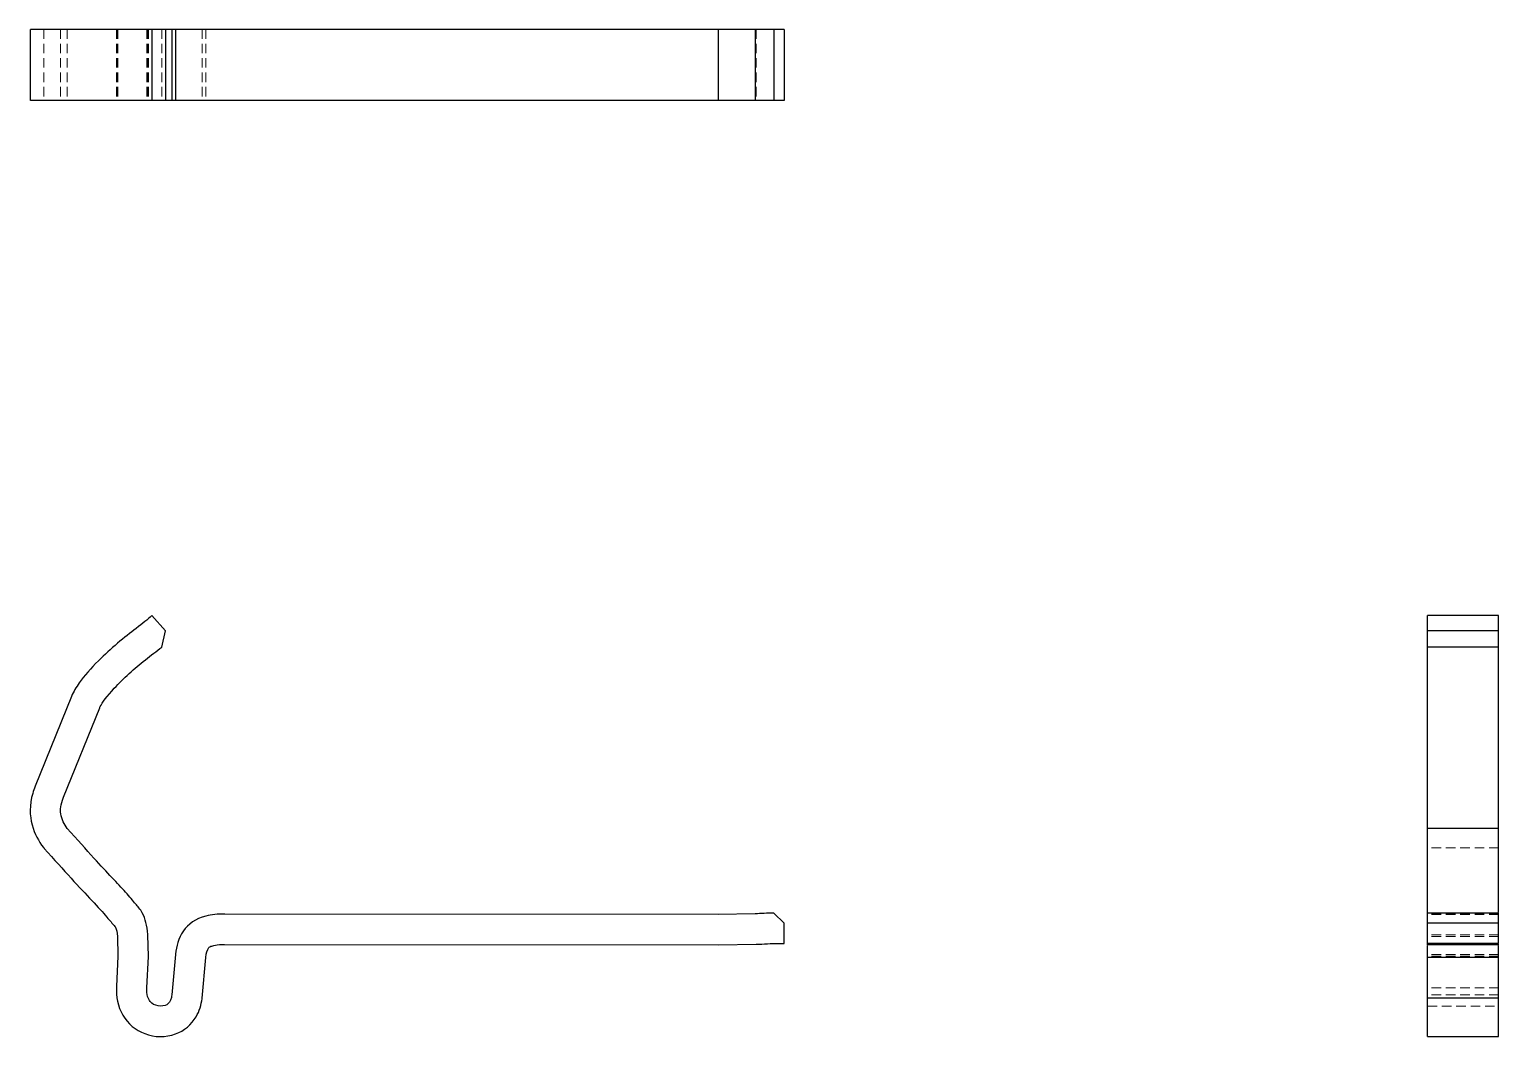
# Model space of a CAD drawing. Header units: millimetres. Extents: x 33 to 228, y 29 to 163.
import ezdxf

# ---------------------------------------------------------------- set-up
doc = ezdxf.new("R2010")
doc.units = ezdxf.units.MM
doc.linetypes.add('HIDDEN', pattern=[1.905, 1.27, -0.635])

msp = doc.modelspace()

# ---------------------------------------------------------------- linework, layer by layer
at = {"color": 7, "linetype": 'Continuous', "lineweight": 25}
for p, q in [((33.09, 162.71), (33.09, 153.29)), ((38.57, 162.71), (33.75, 162.71)), ((49.22, 162.71), (49.22, 153.29)), ((51, 162.71), (49.22, 162.71)), ((51, 162.71), (51, 153.29)), ((51.87, 162.71), (51.87, 153.29)), ((52.34, 162.71), (51.87, 162.71)), ((52.34, 162.71), (52.34, 153.29)), ((124.28, 162.71), (58.87, 162.71)), ((124.28, 162.71), (124.28, 153.29)), ((129.17, 162.71), (124.28, 162.71)), ((129.17, 162.71), (129.17, 153.29)), ((131.64, 162.71), (131.64, 153.29)), ((133, 162.71), (131.64, 162.71)), ((133, 162.71), (133, 153.29)), ((38.57, 153.29), (33.75, 153.29)), ((51, 153.29), (49.22, 153.29)), ((52.34, 153.29), (51.87, 153.29)), ((124.28, 153.29), (58.87, 153.29)), ((129.17, 153.29), (124.28, 153.29)), ((133, 153.29), (131.64, 153.29)), ((51, 82.95), (49.22, 84.97)), ((227.71, 84.97), (218.29, 84.97)), ((218.29, 82.95), (218.29, 84.97)), ((227.71, 82.95), (227.71, 84.97)), ((50.54, 80.8), (51, 82.95)), ((227.71, 82.95), (218.29, 82.95)), ((218.29, 80.8), (218.29, 82.95)), ((227.71, 80.8), (227.71, 82.95)), ((227.71, 80.8), (218.29, 80.8)), ((38.57, 74.26), (33.75, 62.37)), ((37.5, 60.88), (42.31, 72.76)), ((218.29, 60.88), (218.29, 72.76)), ((227.71, 60.88), (227.71, 72.76)), ((227.71, 56.75), (218.29, 56.75)), ((124.28, 45.33), (58.87, 45.4)), ((129.17, 45.42), (124.28, 45.33)), ((133, 44.18), (131.64, 45.53)), ((218.29, 44.18), (218.29, 45.53)), ((227.71, 45.53), (218.29, 45.53)), ((227.71, 44.18), (227.71, 45.53)), ((133, 41.48), (133, 44.18)), ((227.71, 44.18), (218.29, 44.18)), ((218.29, 41.48), (218.29, 44.18)), ((227.71, 41.48), (227.71, 44.18)), ((44.67, 42.41), (44.72, 39.81)), ((48.76, 39.76), (48.7, 42.66)), ((58.86, 41.37), (124.32, 41.3)), ((124.32, 41.3), (129.3, 41.39)), ((227.71, 41.48), (218.29, 41.48)), ((218.29, 41.39), (218.29, 41.45)), ((227.71, 41.39), (218.29, 41.39)), ((218.29, 41.3), (218.29, 41.39)), ((227.71, 41.3), (218.29, 41.3)), ((227.71, 41.3), (227.71, 41.39)), ((44.72, 39.81), (44.52, 35.79)), ((48.55, 35.62), (48.76, 39.76)), ((52.34, 40.05), (51.87, 34.7)), ((55.88, 34.25), (56.36, 39.66)), ((227.71, 39.66), (218.29, 39.66)), ((218.29, 34.25), (218.29, 39.66)), ((227.71, 34.25), (227.71, 39.66)), ((227.71, 34.25), (218.29, 34.25)), ((218.29, 29.16), (227.71, 29.16))]:
    msp.add_line(p, q, dxfattribs=at)
at = {"color": 7, "linetype": 'HIDDEN', "lineweight": 18}
for p, q in [((34.9, 162.71), (34.9, 153.29)), ((37.11, 162.71), (37.11, 153.29)), ((38.01, 162.71), (38.01, 153.29)), ((44.67, 162.71), (44.67, 153.29)), ((44.72, 162.71), (44.72, 153.29)), ((48.55, 162.71), (48.55, 153.29)), ((48.7, 162.71), (48.7, 153.29)), ((48.76, 162.71), (48.76, 153.29)), ((50.54, 162.71), (50.54, 153.29)), ((55.88, 162.71), (55.88, 153.29)), ((56.36, 162.71), (56.36, 153.29)), ((124.32, 162.71), (124.32, 153.29)), ((129.3, 162.71), (129.3, 153.29)), ((227.71, 54.18), (218.29, 54.18)), ((227.71, 45.42), (218.29, 45.42)), ((227.71, 45.4), (218.29, 45.4)), ((227.71, 45.33), (218.29, 45.33)), ((227.71, 42.66), (218.29, 42.66)), ((227.71, 42.41), (218.29, 42.41)), ((227.71, 41.37), (218.29, 41.37)), ((227.71, 40.05), (218.29, 40.05)), ((227.71, 39.81), (218.29, 39.81)), ((227.71, 39.76), (218.29, 39.76)), ((218.29, 39.66), (218.29, 39.76)), ((227.71, 39.66), (227.71, 39.76)), ((227.71, 35.62), (218.29, 35.62)), ((227.71, 34.7), (218.29, 34.7)), ((218.29, 33.2), (227.71, 33.2))]:
    msp.add_line(p, q, dxfattribs=at)
at = {"color": 7, "linetype": 'Continuous', "lineweight": 25}
for points, knots in [([(33.75, 162.71), (33.61, 162.71), (33.33, 162.71), (33.13, 162.71), (33.12, 162.71), (33.11, 162.71)], [0, 0, 0, 0, 0.3934082, 0.7663695, 1, 1, 1, 1]), ([(49.22, 162.71), (48.68, 162.71), (47.99, 162.71), (47.13, 162.71), (45.62, 162.71), (43.73, 162.71), (42.13, 162.71), (41.14, 162.71), (40.26, 162.71), (39.59, 162.71), (39.18, 162.71), (38.83, 162.71), (38.57, 162.71)], [-0.2854125, -0.2854125, -0.2854125, -0.2854125, -0.2225156, -0.2225156, -0.2225156, -0.1111413, -0.1111413, -0.1111413, -0.0420779, -0.0420779, -0.0420779, 0, 0, 0, 0]), ([(51.87, 162.71), (51.84, 162.71), (51.79, 162.71), (51.66, 162.71), (51.51, 162.71), (51.3, 162.71), (51.14, 162.71), (51.05, 162.71)], [0, 0, 0, 0, 0.285267, 0.505153, 0.678159, 0.828436, 1, 1, 1, 1]), ([(58.87, 162.71), (57.92, 162.71), (57.1, 162.71), (56.38, 162.71), (54.99, 162.71), (53.99, 162.71), (53.4, 162.71), (52.72, 162.71), (52.46, 162.71), (52.34, 162.71), (52.34, 162.71), (52.34, 162.71), (52.34, 162.71)], [-0.5489472, -0.5489472, -0.5489472, -0.5489472, -0.4419301, -0.4419301, -0.4419301, -0.2349742, -0.2349742, -0.2349742, -0.0010751, -0.0010751, -0.0010751, 0, 0, 0, 0]), ([(33.75, 153.29), (33.61, 153.29), (33.33, 153.29), (33.13, 153.29), (33.12, 153.29), (33.11, 153.29)], [0, 0, 0, 0, 0.3934082, 0.7663695, 1, 1, 1, 1]), ([(49.22, 153.29), (48.68, 153.29), (47.99, 153.29), (47.13, 153.29), (45.62, 153.29), (43.73, 153.29), (42.13, 153.29), (41.14, 153.29), (40.26, 153.29), (39.59, 153.29), (39.18, 153.29), (38.83, 153.29), (38.57, 153.29)], [-0.2854125, -0.2854125, -0.2854125, -0.2854125, -0.2225156, -0.2225156, -0.2225156, -0.1111413, -0.1111413, -0.1111413, -0.0420779, -0.0420779, -0.0420779, 0, 0, 0, 0]), ([(51.87, 153.29), (51.84, 153.29), (51.79, 153.29), (51.66, 153.29), (51.51, 153.29), (51.3, 153.29), (51.14, 153.29), (51.05, 153.29)], [0, 0, 0, 0, 0.285269, 0.505156, 0.678164, 0.828442, 1, 1, 1, 1]), ([(58.87, 153.29), (57.92, 153.29), (57.1, 153.29), (56.38, 153.29), (54.99, 153.29), (53.99, 153.29), (53.4, 153.29), (52.72, 153.29), (52.46, 153.29), (52.34, 153.29), (52.34, 153.29), (52.34, 153.29), (52.34, 153.29)], [-0.5489472, -0.5489472, -0.5489472, -0.5489472, -0.4419301, -0.4419301, -0.4419301, -0.2349742, -0.2349742, -0.2349742, -0.0010751, -0.0010751, -0.0010751, 0, 0, 0, 0]), ([(49.22, 84.97), (48.68, 84.46), (47.99, 83.94), (47.13, 83.28), (45.62, 82.13), (43.73, 80.58), (42.13, 78.98), (41.14, 77.98), (40.26, 76.99), (39.59, 76.05), (39.18, 75.47), (38.83, 74.92), (38.57, 74.26)], [-0.2854125, -0.2854125, -0.2854125, -0.2854125, -0.2225156, -0.2225156, -0.2225156, -0.1111413, -0.1111413, -0.1111413, -0.0420779, -0.0420779, -0.0420779, 0, 0, 0, 0]), ([(42.31, 72.76), (42.31, 72.76), (42.31, 72.76), (42.31, 72.76), (42.33, 72.8), (42.35, 72.85), (42.37, 72.9), (42.6, 73.38), (43.29, 74.33), (44.24, 75.35), (45.41, 76.61), (46.93, 77.99), (48.35, 79.12), (49.1, 79.72), (49.84, 80.26), (50.54, 80.8)], [-0.6261413, -0.6261413, -0.6261413, -0.6261413, -0.6256508, -0.6256508, -0.6256508, -0.6031839, -0.6031839, -0.6031839, -0.3956652, -0.3956652, -0.3956652, -0.1380903, -0.1380903, -0.1380903, 0, 0, 0, 0]), ([(218.29, 72.76), (218.29, 72.76), (218.29, 72.76), (218.29, 72.76), (218.29, 72.8), (218.29, 72.85), (218.29, 72.9), (218.29, 73.38), (218.29, 74.33), (218.29, 75.35), (218.29, 76.61), (218.29, 77.99), (218.29, 79.12), (218.29, 79.72), (218.29, 80.26), (218.29, 80.8)], [-0.6261413, -0.6261413, -0.6261413, -0.6261413, -0.6256508, -0.6256508, -0.6256508, -0.6031839, -0.6031839, -0.6031839, -0.3956652, -0.3956652, -0.3956652, -0.1380903, -0.1380903, -0.1380903, 0, 0, 0, 0]), ([(227.71, 72.76), (227.71, 72.76), (227.71, 72.76), (227.71, 72.76), (227.71, 72.8), (227.71, 72.85), (227.71, 72.9), (227.71, 73.38), (227.71, 74.33), (227.71, 75.35), (227.71, 76.61), (227.71, 77.99), (227.71, 79.12), (227.71, 79.72), (227.71, 80.26), (227.71, 80.8)], [-0.6261413, -0.6261413, -0.6261413, -0.6261413, -0.6256508, -0.6256508, -0.6256508, -0.6031839, -0.6031839, -0.6031839, -0.3956652, -0.3956652, -0.3956652, -0.1380903, -0.1380903, -0.1380903, 0, 0, 0, 0]), ([(33.75, 62.37), (33.75, 62.36), (33.75, 62.36), (33.74, 62.35), (33.62, 62.03), (33.51, 61.72), (33.42, 61.4), (32.98, 59.88), (33.02, 58.4), (33.33, 57.25), (33.67, 55.98), (34.21, 55.07), (34.84, 54.24), (34.86, 54.22), (34.88, 54.2), (34.9, 54.18)], [-0.280505, -0.280505, -0.280505, -0.280505, -0.2799606, -0.2799606, -0.2799606, -0.2553011, -0.2553011, -0.2553011, -0.1358621, -0.1358621, -0.1358621, -0.0050664, -0.0050664, -0.0050664, 0, 0, 0, 0]), ([(38.01, 56.75), (37.6, 57.28), (37.25, 57.95), (37.14, 58.69), (37.07, 59.23), (37.11, 59.87), (37.5, 60.88)], [-0.4058714, -0.4058714, -0.4058714, -0.4058714, -0.1720222, -0.1720222, -0.1720222, 0, 0, 0, 0]), ([(218.29, 56.75), (218.29, 57.28), (218.29, 57.95), (218.29, 58.69), (218.29, 59.23), (218.29, 59.87), (218.29, 60.88)], [-0.4058714, -0.4058714, -0.4058714, -0.4058714, -0.1720222, -0.1720222, -0.1720222, 0, 0, 0, 0]), ([(227.71, 56.75), (227.71, 57.28), (227.71, 57.95), (227.71, 58.69), (227.71, 59.23), (227.71, 59.87), (227.71, 60.88)], [-0.4058714, -0.4058714, -0.4058714, -0.4058714, -0.1720222, -0.1720222, -0.1720222, 0, 0, 0, 0]), ([(48.7, 42.66), (48.7, 42.68), (48.7, 42.69), (48.69, 42.71), (48.58, 43.85), (48.36, 44.78), (47.95, 45.54), (47.67, 46.05), (47.35, 46.41), (47.06, 46.74), (46.7, 47.17), (46.28, 47.67), (45.74, 48.29), (44.7, 49.46), (43.34, 50.84), (41.54, 52.81), (40.5, 53.95), (39.32, 55.26), (38.01, 56.75)], [-2.269506, -2.269506, -2.269506, -2.269506, -2.262007, -2.262007, -2.262007, -1.82684, -1.82684, -1.82684, -1.531462, -1.531462, -1.531462, -1.149338, -1.149338, -1.149338, -0.420759, -0.420759, -0.420759, 0, 0, 0, 0]), ([(218.29, 45.58), (218.29, 45.85), (218.29, 46.4), (218.29, 47.16), (218.29, 48.07), (218.29, 49.08), (218.29, 50.22), (218.29, 51.53), (218.29, 53.05), (218.29, 54.82), (218.29, 56.08), (218.29, 56.75)], [0, 0, 0, 0, 0.064444, 0.129976, 0.206937, 0.300861, 0.403689, 0.523029, 0.661741, 0.820954, 1, 1, 1, 1]), ([(227.71, 45.6), (227.71, 45.86), (227.71, 46.41), (227.71, 47.16), (227.71, 48.07), (227.71, 49.08), (227.71, 50.22), (227.71, 51.53), (227.71, 53.05), (227.71, 54.82), (227.71, 56.08), (227.71, 56.75)], [0, 0, 0, 0, 0.063214, 0.128833, 0.205895, 0.299943, 0.402905, 0.522403, 0.661296, 0.820719, 1, 1, 1, 1]), ([(34.9, 54.18), (34.91, 54.16), (34.93, 54.13), (34.95, 54.11), (37.57, 51.14), (39.71, 48.83), (41.24, 47.21), (42.11, 46.29), (42.71, 45.63), (43.25, 44.99), (43.62, 44.56), (44.02, 44.1), (44.22, 43.86), (44.31, 43.75), (44.35, 43.7), (44.38, 43.66), (44.4, 43.62), (44.41, 43.6), (44.44, 43.53), (44.5, 43.38), (44.6, 43.01), (44.67, 42.41)], [-2.902677, -2.902677, -2.902677, -2.902677, -2.895052, -2.895052, -2.895052, -1.822703, -1.822703, -1.822703, -1.218038, -1.218038, -1.218038, -0.803962, -0.803962, -0.803962, -0.613536, -0.613536, -0.613536, -0.423109, -0.423109, -0.423109, 0, 0, 0, 0]), ([(58.87, 45.4), (57.92, 45.4), (57.1, 45.32), (56.38, 45.14), (54.99, 44.8), (53.99, 44.03), (53.4, 43.16), (52.72, 42.18), (52.46, 41.14), (52.34, 40.06), (52.34, 40.06), (52.34, 40.05), (52.34, 40.05)], [-0.5489472, -0.5489472, -0.5489472, -0.5489472, -0.4419301, -0.4419301, -0.4419301, -0.2349742, -0.2349742, -0.2349742, -0.0010751, -0.0010751, -0.0010751, 0, 0, 0, 0]), ([(56.36, 39.66), (56.42, 40.23), (56.59, 40.69), (56.72, 40.87), (56.8, 41), (56.8, 41.02), (57.04, 41.12), (57.27, 41.22), (57.82, 41.37), (58.86, 41.37), (58.86, 41.37), (58.86, 41.37), (58.86, 41.37)], [-0.1678217, -0.1678217, -0.1678217, -0.1678217, -0.0977461, -0.0977461, -0.0977461, -0.0484486, -0.0484486, -0.0484486, -0.000012, -0.000012, -0.000012, 0, 0, 0, 0]), ([(129.3, 41.39), (129.32, 41.39), (129.33, 41.39), (129.34, 41.39), (130.28, 41.44), (131.31, 41.5), (132.23, 41.51), (132.51, 41.51), (132.77, 41.5), (133, 41.48)], [-0.1184348, -0.1184348, -0.1184348, -0.1184348, -0.1171978, -0.1171978, -0.1171978, -0.0277101, -0.0277101, -0.0277101, 0, 0, 0, 0]), ([(218.29, 39.66), (218.29, 39.86), (218.29, 40.21), (218.29, 40.63), (218.29, 40.87), (218.29, 41.01), (218.29, 41.09), (218.29, 41.17), (218.29, 41.22), (218.29, 41.24), (218.29, 41.25)], [0, 0, 0, 0, 0.280194, 0.496553, 0.606224, 0.670256, 0.729924, 0.841698, 0.937828, 1, 1, 1, 1]), ([(227.71, 39.66), (227.71, 39.86), (227.71, 40.21), (227.71, 40.63), (227.71, 40.87), (227.71, 41.01), (227.71, 41.09), (227.71, 41.17), (227.71, 41.22), (227.71, 41.24), (227.71, 41.25)], [0, 0, 0, 0, 0.280194, 0.496553, 0.606224, 0.670256, 0.729924, 0.841698, 0.937828, 1, 1, 1, 1]), ([(44.52, 35.79), (44.52, 35.78), (44.52, 35.77), (44.52, 35.77), (44.48, 34.47), (44.69, 33.16), (45.36, 31.99), (46.01, 30.86), (47.1, 29.97), (48.28, 29.54), (49.6, 29.05), (51.02, 29.01), (52.36, 29.5), (53.48, 29.91), (54.49, 30.76), (55.08, 31.78), (55.52, 32.54), (55.76, 33.36), (55.87, 34.18), (55.88, 34.2), (55.88, 34.23), (55.88, 34.25)], [-0.358238, -0.358238, -0.358238, -0.358238, -0.3576251, -0.3576251, -0.3576251, -0.2802122, -0.2802122, -0.2802122, -0.2059193, -0.2059193, -0.2059193, -0.1225688, -0.1225688, -0.1225688, -0.0535622, -0.0535622, -0.0535622, -0.0020099, -0.0020099, -0.0020099, 0, 0, 0, 0]), ([(51.87, 34.7), (51.85, 34.57), (51.83, 34.45), (51.8, 34.34), (51.66, 33.78), (51.46, 33.55), (51.18, 33.38), (50.93, 33.24), (50.5, 33.16), (50.05, 33.23), (49.59, 33.3), (49.23, 33.5), (48.99, 33.8), (48.72, 34.13), (48.52, 34.69), (48.55, 35.62)], [-0.7668361, -0.7668361, -0.7668361, -0.7668361, -0.7312916, -0.7312916, -0.7312916, -0.5470002, -0.5470002, -0.5470002, -0.3787547, -0.3787547, -0.3787547, -0.2031901, -0.2031901, -0.2031901, 0, 0, 0, 0]), ([(218.29, 29.18), (218.29, 29.17), (218.29, 29.14), (218.29, 29.3), (218.29, 29.68), (218.29, 30.26), (218.29, 30.88), (218.29, 31.49), (218.29, 32.16), (218.29, 32.85), (218.29, 33.55), (218.29, 34.02), (218.29, 34.25)], [0, 0, 0, 0, 0.036774, 0.172481, 0.31202, 0.454654, 0.550081, 0.644489, 0.736933, 0.827096, 0.915897, 1, 1, 1, 1]), ([(227.71, 29.18), (227.71, 29.17), (227.71, 29.14), (227.71, 29.3), (227.71, 29.68), (227.71, 30.26), (227.71, 30.88), (227.71, 31.49), (227.71, 32.16), (227.71, 32.85), (227.71, 33.55), (227.71, 34.02), (227.71, 34.25)], [0, 0, 0, 0, 0.036774, 0.172481, 0.31202, 0.454654, 0.550081, 0.644489, 0.736933, 0.827096, 0.915897, 1, 1, 1, 1])]:
    msp.add_open_spline(points, degree=3, knots=knots, dxfattribs=at)
at = {"color": 7, "linetype": 'HIDDEN', "lineweight": 18}
for points, knots in [([(44.52, 162.71), (44.52, 161.14), (44.52, 158), (44.52, 154.86), (44.52, 153.29)], [0, 0, 0, 0, 0.499993, 1, 1, 1, 1]), ([(218.29, 41.45), (218.29, 41.46), (218.29, 41.49), (218.29, 41.51), (218.29, 41.5), (218.29, 41.5)], [0, 0, 0, 0, 0.501886, 0.979224, 1, 1, 1, 1])]:
    msp.add_open_spline(points, degree=3, knots=knots, dxfattribs=at)
at = {"color": 7, "linetype": 'Continuous', "lineweight": 25}
for points in [[(131.64, 162.71), (130.75, 162.71), (129.94, 162.71), (129.17, 162.71)], [(131.64, 153.29), (130.75, 153.29), (129.94, 153.29), (129.17, 153.29)], [(131.64, 45.53), (130.75, 45.51), (129.94, 45.46), (129.17, 45.42)]]:
    msp.add_open_spline(points, degree=3, dxfattribs=at)

doc.saveas('drawing.dxf')
